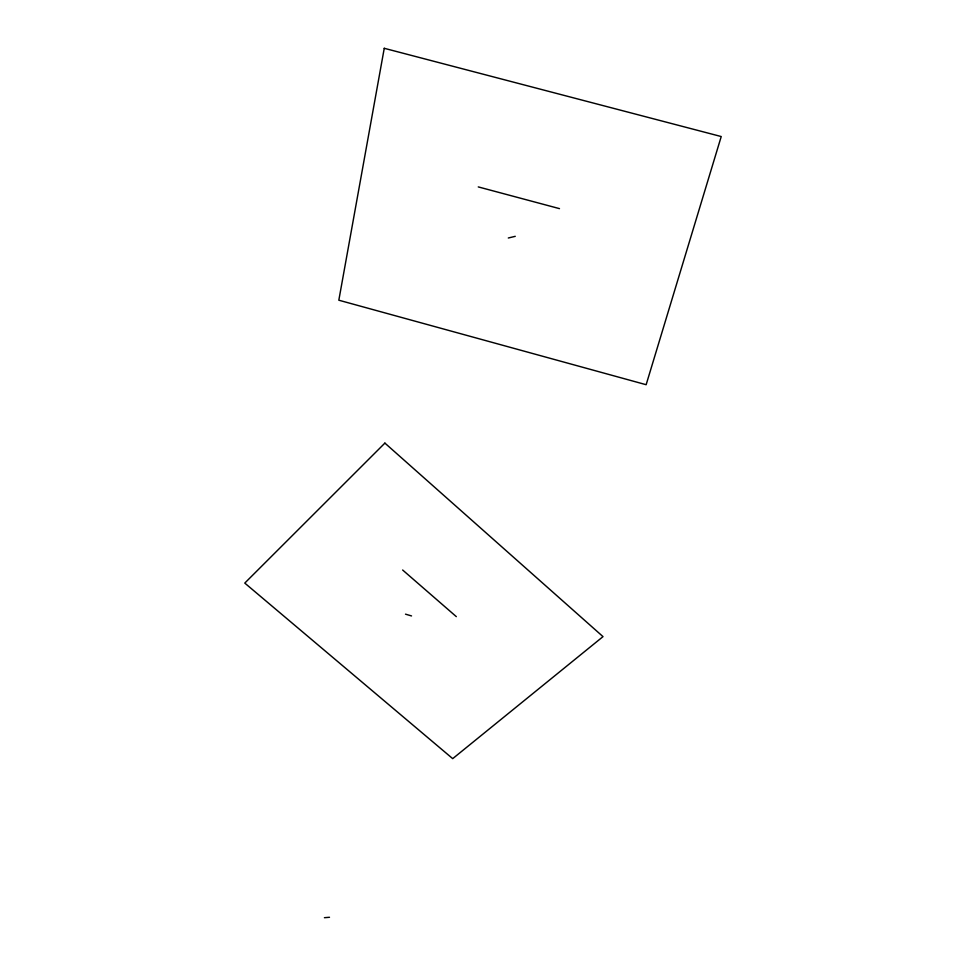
<?xml version="1.0" encoding="UTF-8"?>
<svg xmlns="http://www.w3.org/2000/svg" width="966" height="966" viewBox="0 0 966 966"><rect width="100%" height="100%" fill="white"/><g stroke="black" fill="none" stroke-linecap="round" stroke-linejoin="round"><path stroke-width="1.45" d="M508.309 237.998L515.252 236.332M324.419 917.7L329.491 917.277M478.267 186.909L559.483 208.632M405.503 614.159L411.54 615.934M402.641 570.012L456.314 616.634M384.251 48.3L338.825 300.209L646.145 384.71L721.228 136.544L384.251 48.3M384.891 443.104L244.772 583.09L452.704 758.636L603.013 636.63L384.891 443.104"/></g></svg>
